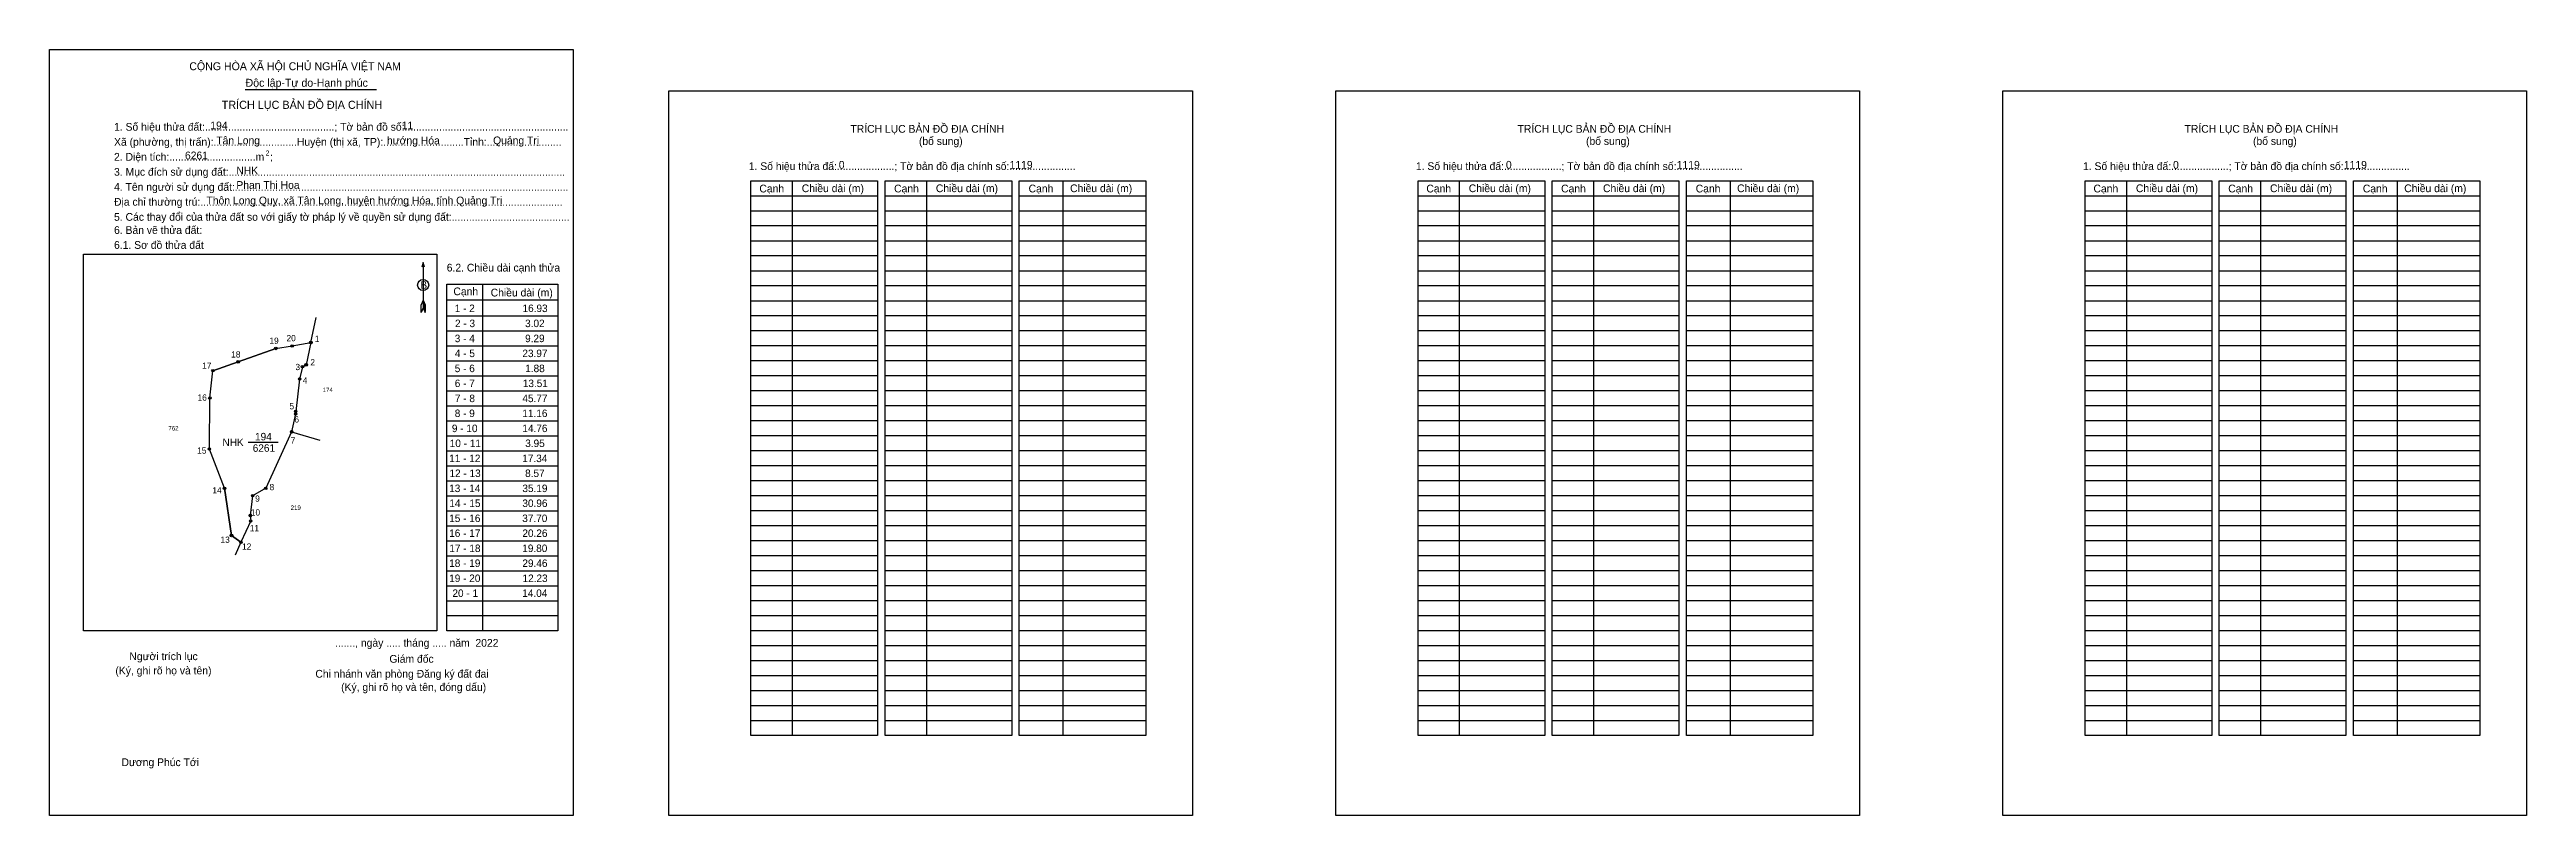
# Model space of a CAD drawing. Extents: x 543400 to 545227, y 1835262 to 1835827.
import ezdxf

# ---------------------------------------------------------------- set-up
doc = ezdxf.new("R2010")
doc.units = 0
for name, color, linetype in [('Level 1', 7, 'Continuous'), ('Level 10', 7, 'Continuous'), ('Level 11', 7, 'Continuous'), ('Level 13', 7, 'Continuous'), ('Level 2', 7, 'Continuous'), ('Level 36', 7, 'Continuous'), ('Level 52', 7, 'Continuous'), ('Level 6', 7, 'Continuous'), ('Level 63', 7, 'Continuous'), ('Level 9', 7, 'Continuous')]:
    doc.layers.add(name, color=color, linetype=linetype)

msp = doc.modelspace()

# ---------------------------------------------------------------- linework, layer by layer
at = {"layer": 'Level 1'}
for p, q in [((543400.2, 1835796.3), (543400.2, 1835796.3)), ((543857, 1835796.3), (543857, 1835796.3)), ((543948, 1835730), (543948, 1835321.1)), ((544047, 1835730), (544047, 1835321.1)), ((544147.7, 1835730), (544147.7, 1835321.1)), ((544440.1, 1835730), (544440.1, 1835321.1)), ((544539, 1835730), (544539, 1835321.1)), ((544639.8, 1835730), (544639.8, 1835321.1)), ((544932.2, 1835730), (544932.2, 1835321.1)), ((545031.1, 1835730), (545031.1, 1835321.1)), ((545131.9, 1835730), (545131.9, 1835321.1)), ((543917.6, 1835719), (544011, 1835719)), ((543917.6, 1835707.9), (544011, 1835707.9)), ((544016.6, 1835719), (544110, 1835719)), ((544016.6, 1835707.9), (544110, 1835707.9)), ((544115.5, 1835719), (544208.9, 1835719)), ((544115.5, 1835707.9), (544208.9, 1835707.9)), ((544409.7, 1835719), (544503.1, 1835719)), ((544409.7, 1835707.9), (544503.1, 1835707.9)), ((544508.6, 1835719), (544602, 1835719)), ((544508.6, 1835707.9), (544602, 1835707.9)), ((544607.6, 1835719), (544701, 1835719)), ((544607.6, 1835707.9), (544701, 1835707.9)), ((544901.8, 1835719), (544995.2, 1835719)), ((544901.8, 1835707.9), (544995.2, 1835707.9)), ((545000.7, 1835719), (545094.1, 1835719)), ((545000.7, 1835707.9), (545094.1, 1835707.9)), ((545099.6, 1835719), (545193, 1835719)), ((545099.6, 1835707.9), (545193, 1835707.9)), ((543917.6, 1835696.9), (544011, 1835696.9)), ((543917.6, 1835685.8), (544011, 1835685.8)), ((544016.6, 1835696.9), (544110, 1835696.9)), ((544016.6, 1835685.8), (544110, 1835685.8)), ((544115.5, 1835696.9), (544208.9, 1835696.9)), ((544115.5, 1835685.8), (544208.9, 1835685.8)), ((544409.7, 1835696.9), (544503.1, 1835696.9)), ((544409.7, 1835685.8), (544503.1, 1835685.8)), ((544508.6, 1835696.9), (544602, 1835696.9)), ((544508.6, 1835685.8), (544602, 1835685.8)), ((544607.6, 1835696.9), (544701, 1835696.9)), ((544607.6, 1835685.8), (544701, 1835685.8)), ((544901.8, 1835696.9), (544995.2, 1835696.9)), ((544901.8, 1835685.8), (544995.2, 1835685.8)), ((545000.7, 1835696.9), (545094.1, 1835696.9)), ((545000.7, 1835685.8), (545094.1, 1835685.8)), ((545099.6, 1835696.9), (545193, 1835696.9)), ((545099.6, 1835685.8), (545193, 1835685.8)), ((543425.3, 1835676), (543425.3, 1835676)), ((543675.8, 1835669.8), (543675.8, 1835636.4)), ((543917.6, 1835674.8), (544011, 1835674.8)), ((544016.6, 1835674.8), (544110, 1835674.8)), ((544115.5, 1835674.8), (544208.9, 1835674.8)), ((544409.7, 1835674.8), (544503.1, 1835674.8)), ((544508.6, 1835674.8), (544602, 1835674.8)), ((544607.6, 1835674.8), (544701, 1835674.8)), ((544901.8, 1835674.8), (544995.2, 1835674.8)), ((545000.7, 1835674.8), (545094.1, 1835674.8)), ((545099.6, 1835674.8), (545193, 1835674.8)), ((543693.2, 1835425), (543693.2, 1835653.8)), ((543719.7, 1835653.8), (543719.7, 1835398.3)), ((543775.1, 1835653.8), (543775.1, 1835425)), ((543917.6, 1835663.7), (544011, 1835663.7)), ((543917.6, 1835652.7), (544011, 1835652.7)), ((544016.6, 1835663.7), (544110, 1835663.7)), ((544016.6, 1835652.7), (544110, 1835652.7)), ((544115.5, 1835663.7), (544208.9, 1835663.7)), ((544115.5, 1835652.7), (544208.9, 1835652.7)), ((544409.7, 1835663.7), (544503.1, 1835663.7)), ((544409.7, 1835652.7), (544503.1, 1835652.7)), ((544508.6, 1835663.7), (544602, 1835663.7)), ((544508.6, 1835652.7), (544602, 1835652.7)), ((544607.6, 1835663.7), (544701, 1835663.7)), ((544607.6, 1835652.7), (544701, 1835652.7)), ((544901.8, 1835663.7), (544995.2, 1835663.7)), ((544901.8, 1835652.7), (544995.2, 1835652.7)), ((545000.7, 1835663.7), (545094.1, 1835663.7)), ((545000.7, 1835652.7), (545094.1, 1835652.7)), ((545099.6, 1835663.7), (545193, 1835663.7)), ((545099.6, 1835652.7), (545193, 1835652.7)), ((543674.3, 1835633), (543674.4, 1835638.5)), ((543675.8, 1835636.4), (543674.3, 1835633)), ((543675.8, 1835641.9), (543674.4, 1835638.5)), ((543675.8, 1835641.9), (543677.2, 1835638.5)), ((543675.8, 1835641.5), (543677.2, 1835638)), ((543675.8, 1835641), (543677.2, 1835637.6)), ((543675.8, 1835640.5), (543677.3, 1835637.1)), ((543675.8, 1835640), (543677.3, 1835636.6)), ((543675.8, 1835639.5), (543677.3, 1835636.1)), ((543675.8, 1835639.1), (543677.3, 1835635.6)), ((543675.8, 1835638.6), (543677.3, 1835635.1)), ((543675.8, 1835638.1), (543677.3, 1835634.6)), ((543675.8, 1835637.6), (543677.3, 1835634.1)), ((543675.8, 1835637.1), (543677.3, 1835633.6)), ((543675.8, 1835636.4), (543677.3, 1835633)), ((543677.3, 1835633), (543677.2, 1835638.5)), ((543693.2, 1835642.2), (543775.1, 1835642.2)), ((543693.2, 1835630.4), (543775.1, 1835630.4)), ((543917.6, 1835641.6), (544011, 1835641.6)), ((543917.6, 1835630.6), (544011, 1835630.6)), ((544016.6, 1835641.6), (544110, 1835641.6)), ((544016.6, 1835630.6), (544110, 1835630.6)), ((544115.5, 1835641.6), (544208.9, 1835641.6)), ((544115.5, 1835630.6), (544208.9, 1835630.6)), ((544409.7, 1835641.6), (544503.1, 1835641.6)), ((544409.7, 1835630.6), (544503.1, 1835630.6)), ((544508.6, 1835641.6), (544602, 1835641.6)), ((544508.6, 1835630.6), (544602, 1835630.6)), ((544607.6, 1835641.6), (544701, 1835641.6)), ((544607.6, 1835630.6), (544701, 1835630.6)), ((544901.8, 1835641.6), (544995.2, 1835641.6)), ((544901.8, 1835630.6), (544995.2, 1835630.6)), ((545000.7, 1835641.6), (545094.1, 1835641.6)), ((545000.7, 1835630.6), (545094.1, 1835630.6)), ((545099.6, 1835641.6), (545193, 1835641.6)), ((545099.6, 1835630.6), (545193, 1835630.6)), ((543693.2, 1835619.3), (543775.1, 1835619.3)), ((543917.6, 1835619.5), (544011, 1835619.5)), ((544016.6, 1835619.5), (544110, 1835619.5)), ((544115.5, 1835619.5), (544208.9, 1835619.5)), ((544409.7, 1835619.5), (544503.1, 1835619.5)), ((544508.6, 1835619.5), (544602, 1835619.5)), ((544607.6, 1835619.5), (544701, 1835619.5)), ((544901.8, 1835619.5), (544995.2, 1835619.5)), ((545000.7, 1835619.5), (545094.1, 1835619.5)), ((545099.6, 1835619.5), (545193, 1835619.5)), ((543693.2, 1835608.3), (543775.1, 1835608.3)), ((543693.2, 1835597.2), (543775.1, 1835597.2)), ((543917.6, 1835608.5), (544011, 1835608.5)), ((543917.6, 1835597.4), (544011, 1835597.4)), ((544016.6, 1835608.5), (544110, 1835608.5)), ((544016.6, 1835597.4), (544110, 1835597.4)), ((544115.5, 1835608.5), (544208.9, 1835608.5)), ((544115.5, 1835597.4), (544208.9, 1835597.4)), ((544409.7, 1835608.5), (544503.1, 1835608.5)), ((544409.7, 1835597.4), (544503.1, 1835597.4)), ((544508.6, 1835608.5), (544602, 1835608.5)), ((544508.6, 1835597.4), (544602, 1835597.4)), ((544607.6, 1835608.5), (544701, 1835608.5)), ((544607.6, 1835597.4), (544701, 1835597.4)), ((544901.8, 1835608.5), (544995.2, 1835608.5)), ((544901.8, 1835597.4), (544995.2, 1835597.4)), ((545000.7, 1835608.5), (545094.1, 1835608.5)), ((545000.7, 1835597.4), (545094.1, 1835597.4)), ((545099.6, 1835608.5), (545193, 1835608.5)), ((545099.6, 1835597.4), (545193, 1835597.4)), ((543693.2, 1835586.2), (543775.1, 1835586.2)), ((543917.6, 1835586.4), (544011, 1835586.4)), ((544016.6, 1835586.4), (544110, 1835586.4)), ((544115.5, 1835586.4), (544208.9, 1835586.4)), ((544409.7, 1835586.4), (544503.1, 1835586.4)), ((544508.6, 1835586.4), (544602, 1835586.4)), ((544607.6, 1835586.4), (544701, 1835586.4)), ((544901.8, 1835586.4), (544995.2, 1835586.4)), ((545000.7, 1835586.4), (545094.1, 1835586.4)), ((545099.6, 1835586.4), (545193, 1835586.4)), ((543693.2, 1835575.1), (543775.1, 1835575.1)), ((543693.2, 1835564.1), (543775.1, 1835564.1)), ((543917.6, 1835575.3), (544011, 1835575.3)), ((543917.6, 1835564.3), (544011, 1835564.3)), ((544016.6, 1835575.3), (544110, 1835575.3)), ((544016.6, 1835564.3), (544110, 1835564.3)), ((544115.5, 1835575.3), (544208.9, 1835575.3)), ((544115.5, 1835564.3), (544208.9, 1835564.3)), ((544409.7, 1835575.3), (544503.1, 1835575.3)), ((544409.7, 1835564.3), (544503.1, 1835564.3)), ((544508.6, 1835575.3), (544602, 1835575.3)), ((544508.6, 1835564.3), (544602, 1835564.3)), ((544607.6, 1835575.3), (544701, 1835575.3)), ((544607.6, 1835564.3), (544701, 1835564.3)), ((544901.8, 1835575.3), (544995.2, 1835575.3)), ((544901.8, 1835564.3), (544995.2, 1835564.3)), ((545000.7, 1835575.3), (545094.1, 1835575.3)), ((545000.7, 1835564.3), (545094.1, 1835564.3)), ((545099.6, 1835575.3), (545193, 1835575.3)), ((545099.6, 1835564.3), (545193, 1835564.3)), ((543693.2, 1835553), (543775.1, 1835553)), ((543693.2, 1835542), (543775.1, 1835542)), ((543917.6, 1835553.2), (544011, 1835553.2)), ((543917.6, 1835542.1), (544011, 1835542.1)), ((544016.6, 1835553.2), (544110, 1835553.2)), ((544016.6, 1835542.1), (544110, 1835542.1)), ((544115.5, 1835553.2), (544208.9, 1835553.2)), ((544115.5, 1835542.1), (544208.9, 1835542.1)), ((544409.7, 1835553.2), (544503.1, 1835553.2)), ((544409.7, 1835542.1), (544503.1, 1835542.1)), ((544508.6, 1835553.2), (544602, 1835553.2)), ((544508.6, 1835542.1), (544602, 1835542.1)), ((544607.6, 1835553.2), (544701, 1835553.2)), ((544607.6, 1835542.1), (544701, 1835542.1)), ((544901.8, 1835553.2), (544995.2, 1835553.2)), ((544901.8, 1835542.1), (544995.2, 1835542.1)), ((545000.7, 1835553.2), (545094.1, 1835553.2)), ((545000.7, 1835542.1), (545094.1, 1835542.1)), ((545099.6, 1835553.2), (545193, 1835553.2)), ((545099.6, 1835542.1), (545193, 1835542.1)), ((543693.2, 1835530.9), (543775.1, 1835530.9)), ((543917.6, 1835531.1), (544011, 1835531.1)), ((544016.6, 1835531.1), (544110, 1835531.1)), ((544115.5, 1835531.1), (544208.9, 1835531.1)), ((544409.7, 1835531.1), (544503.1, 1835531.1)), ((544508.6, 1835531.1), (544602, 1835531.1)), ((544607.6, 1835531.1), (544701, 1835531.1)), ((544901.8, 1835531.1), (544995.2, 1835531.1)), ((545000.7, 1835531.1), (545094.1, 1835531.1)), ((545099.6, 1835531.1), (545193, 1835531.1)), ((543693.2, 1835519.9), (543775.1, 1835519.9)), ((543693.2, 1835508.8), (543775.1, 1835508.8)), ((543917.6, 1835520), (544011, 1835520)), ((543917.6, 1835509), (544011, 1835509)), ((544016.6, 1835520), (544110, 1835520)), ((544016.6, 1835509), (544110, 1835509)), ((544115.5, 1835520), (544208.9, 1835520)), ((544115.5, 1835509), (544208.9, 1835509)), ((544409.7, 1835520), (544503.1, 1835520)), ((544409.7, 1835509), (544503.1, 1835509)), ((544508.6, 1835520), (544602, 1835520)), ((544508.6, 1835509), (544602, 1835509)), ((544607.6, 1835520), (544701, 1835520)), ((544607.6, 1835509), (544701, 1835509)), ((544901.8, 1835520), (544995.2, 1835520)), ((544901.8, 1835509), (544995.2, 1835509)), ((545000.7, 1835520), (545094.1, 1835520)), ((545000.7, 1835509), (545094.1, 1835509)), ((545099.6, 1835520), (545193, 1835520)), ((545099.6, 1835509), (545193, 1835509)), ((543693.2, 1835497.8), (543775.1, 1835497.8)), ((543693.2, 1835486.7), (543775.1, 1835486.7)), ((543917.6, 1835497.9), (544011, 1835497.9)), ((543917.6, 1835486.9), (544011, 1835486.9)), ((544016.6, 1835497.9), (544110, 1835497.9)), ((544016.6, 1835486.9), (544110, 1835486.9)), ((544115.5, 1835497.9), (544208.9, 1835497.9)), ((544115.5, 1835486.9), (544208.9, 1835486.9)), ((544409.7, 1835497.9), (544503.1, 1835497.9)), ((544409.7, 1835486.9), (544503.1, 1835486.9)), ((544508.6, 1835497.9), (544602, 1835497.9)), ((544508.6, 1835486.9), (544602, 1835486.9)), ((544607.6, 1835497.9), (544701, 1835497.9)), ((544607.6, 1835486.9), (544701, 1835486.9)), ((544901.8, 1835497.9), (544995.2, 1835497.9)), ((544901.8, 1835486.9), (544995.2, 1835486.9)), ((545000.7, 1835497.9), (545094.1, 1835497.9)), ((545000.7, 1835486.9), (545094.1, 1835486.9)), ((545099.6, 1835497.9), (545193, 1835497.9)), ((545099.6, 1835486.9), (545193, 1835486.9)), ((543693.2, 1835475.7), (543775.1, 1835475.7)), ((543917.6, 1835475.8), (544011, 1835475.8)), ((544016.6, 1835475.8), (544110, 1835475.8)), ((544115.5, 1835475.8), (544208.9, 1835475.8)), ((544409.7, 1835475.8), (544503.1, 1835475.8)), ((544508.6, 1835475.8), (544602, 1835475.8)), ((544607.6, 1835475.8), (544701, 1835475.8)), ((544901.8, 1835475.8), (544995.2, 1835475.8)), ((545000.7, 1835475.8), (545094.1, 1835475.8)), ((545099.6, 1835475.8), (545193, 1835475.8)), ((543693.2, 1835464.6), (543775.1, 1835464.6)), ((543693.2, 1835453.6), (543775.1, 1835453.6)), ((543917.6, 1835464.8), (544011, 1835464.8)), ((543917.6, 1835453.7), (544011, 1835453.7)), ((544016.6, 1835464.8), (544110, 1835464.8)), ((544016.6, 1835453.7), (544110, 1835453.7)), ((544115.5, 1835464.8), (544208.9, 1835464.8)), ((544115.5, 1835453.7), (544208.9, 1835453.7)), ((544409.7, 1835464.8), (544503.1, 1835464.8)), ((544409.7, 1835453.7), (544503.1, 1835453.7)), ((544508.6, 1835464.8), (544602, 1835464.8)), ((544508.6, 1835453.7), (544602, 1835453.7)), ((544607.6, 1835464.8), (544701, 1835464.8)), ((544607.6, 1835453.7), (544701, 1835453.7)), ((544901.8, 1835464.8), (544995.2, 1835464.8)), ((544901.8, 1835453.7), (544995.2, 1835453.7)), ((545000.7, 1835464.8), (545094.1, 1835464.8)), ((545000.7, 1835453.7), (545094.1, 1835453.7)), ((545099.6, 1835464.8), (545193, 1835464.8)), ((545099.6, 1835453.7), (545193, 1835453.7)), ((543693.2, 1835442.5), (543775.1, 1835442.5)), ((543693.2, 1835431.5), (543775.1, 1835431.5)), ((543917.6, 1835442.7), (544011, 1835442.7)), ((543917.6, 1835431.6), (544011, 1835431.6)), ((544016.6, 1835442.7), (544110, 1835442.7)), ((544016.6, 1835431.6), (544110, 1835431.6)), ((544115.5, 1835442.7), (544208.9, 1835442.7)), ((544115.5, 1835431.6), (544208.9, 1835431.6)), ((544409.7, 1835442.7), (544503.1, 1835442.7)), ((544409.7, 1835431.6), (544503.1, 1835431.6)), ((544508.6, 1835442.7), (544602, 1835442.7)), ((544508.6, 1835431.6), (544602, 1835431.6)), ((544607.6, 1835442.7), (544701, 1835442.7)), ((544607.6, 1835431.6), (544701, 1835431.6)), ((544901.8, 1835442.7), (544995.2, 1835442.7)), ((544901.8, 1835431.6), (544995.2, 1835431.6)), ((545000.7, 1835442.7), (545094.1, 1835442.7)), ((545000.7, 1835431.6), (545094.1, 1835431.6)), ((545099.6, 1835442.7), (545193, 1835442.7)), ((545099.6, 1835431.6), (545193, 1835431.6)), ((543693.2, 1835420.4), (543775.1, 1835420.4)), ((543917.6, 1835420.6), (544011, 1835420.6)), ((544016.6, 1835420.6), (544110, 1835420.6)), ((544115.5, 1835420.6), (544208.9, 1835420.6)), ((544409.7, 1835420.6), (544503.1, 1835420.6)), ((544508.6, 1835420.6), (544602, 1835420.6)), ((544607.6, 1835420.6), (544701, 1835420.6)), ((544901.8, 1835420.6), (544995.2, 1835420.6)), ((545000.7, 1835420.6), (545094.1, 1835420.6)), ((545099.6, 1835420.6), (545193, 1835420.6)), ((543685.8, 1835398.3), (543685.8, 1835398.3)), ((543693.2, 1835409.4), (543775.1, 1835409.4)), ((543917.6, 1835409.5), (544011, 1835409.5)), ((543917.6, 1835398.5), (544011, 1835398.5)), ((544016.6, 1835409.5), (544110, 1835409.5)), ((544016.6, 1835398.5), (544110, 1835398.5)), ((544115.5, 1835409.5), (544208.9, 1835409.5)), ((544115.5, 1835398.5), (544208.9, 1835398.5)), ((544409.7, 1835409.5), (544503.1, 1835409.5)), ((544409.7, 1835398.5), (544503.1, 1835398.5)), ((544508.6, 1835409.5), (544602, 1835409.5)), ((544508.6, 1835398.5), (544602, 1835398.5)), ((544607.6, 1835409.5), (544701, 1835409.5)), ((544607.6, 1835398.5), (544701, 1835398.5)), ((544901.8, 1835409.5), (544995.2, 1835409.5)), ((544901.8, 1835398.5), (544995.2, 1835398.5)), ((545000.7, 1835409.5), (545094.1, 1835409.5)), ((545000.7, 1835398.5), (545094.1, 1835398.5)), ((545099.6, 1835409.5), (545193, 1835409.5)), ((545099.6, 1835398.5), (545193, 1835398.5)), ((543917.6, 1835387.4), (544011, 1835387.4)), ((543917.6, 1835376.4), (544011, 1835376.4)), ((544016.6, 1835387.4), (544110, 1835387.4)), ((544016.6, 1835376.4), (544110, 1835376.4)), ((544115.5, 1835387.4), (544208.9, 1835387.4)), ((544115.5, 1835376.4), (544208.9, 1835376.4)), ((544409.7, 1835387.4), (544503.1, 1835387.4)), ((544409.7, 1835376.4), (544503.1, 1835376.4)), ((544508.6, 1835387.4), (544602, 1835387.4)), ((544508.6, 1835376.4), (544602, 1835376.4)), ((544607.6, 1835387.4), (544701, 1835387.4)), ((544607.6, 1835376.4), (544701, 1835376.4)), ((544901.8, 1835387.4), (544995.2, 1835387.4)), ((544901.8, 1835376.4), (544995.2, 1835376.4)), ((545000.7, 1835387.4), (545094.1, 1835387.4)), ((545000.7, 1835376.4), (545094.1, 1835376.4)), ((545099.6, 1835387.4), (545193, 1835387.4)), ((545099.6, 1835376.4), (545193, 1835376.4)), ((543917.6, 1835365.3), (544011, 1835365.3)), ((544016.6, 1835365.3), (544110, 1835365.3)), ((544115.5, 1835365.3), (544208.9, 1835365.3)), ((544409.7, 1835365.3), (544503.1, 1835365.3)), ((544508.6, 1835365.3), (544602, 1835365.3)), ((544607.6, 1835365.3), (544701, 1835365.3)), ((544901.8, 1835365.3), (544995.2, 1835365.3)), ((545000.7, 1835365.3), (545094.1, 1835365.3)), ((545099.6, 1835365.3), (545193, 1835365.3)), ((543917.6, 1835354.3), (544011, 1835354.3)), ((543917.6, 1835343.2), (544011, 1835343.2)), ((544016.6, 1835354.3), (544110, 1835354.3)), ((544016.6, 1835343.2), (544110, 1835343.2)), ((544115.5, 1835354.3), (544208.9, 1835354.3)), ((544115.5, 1835343.2), (544208.9, 1835343.2)), ((544409.7, 1835354.3), (544503.1, 1835354.3)), ((544409.7, 1835343.2), (544503.1, 1835343.2)), ((544508.6, 1835354.3), (544602, 1835354.3)), ((544508.6, 1835343.2), (544602, 1835343.2)), ((544607.6, 1835354.3), (544701, 1835354.3)), ((544607.6, 1835343.2), (544701, 1835343.2)), ((544901.8, 1835354.3), (544995.2, 1835354.3)), ((544901.8, 1835343.2), (544995.2, 1835343.2)), ((545000.7, 1835354.3), (545094.1, 1835354.3)), ((545000.7, 1835343.2), (545094.1, 1835343.2)), ((545099.6, 1835354.3), (545193, 1835354.3)), ((545099.6, 1835343.2), (545193, 1835343.2)), ((543917.6, 1835332.2), (544011, 1835332.2)), ((544016.6, 1835332.2), (544110, 1835332.2)), ((544115.5, 1835332.2), (544208.9, 1835332.2)), ((544409.7, 1835332.2), (544503.1, 1835332.2)), ((544508.6, 1835332.2), (544602, 1835332.2)), ((544607.6, 1835332.2), (544701, 1835332.2)), ((544901.8, 1835332.2), (544995.2, 1835332.2)), ((545000.7, 1835332.2), (545094.1, 1835332.2)), ((545099.6, 1835332.2), (545193, 1835332.2)), ((543786.4, 1835262.1), (543786.4, 1835262.1)), ((544243.1, 1835262.1), (544243.1, 1835262.1))]:
    msp.add_line(p, q, dxfattribs=at)
for points in [[(543917.6, 1835730), (544011, 1835730), (544011, 1835321.1), (543917.6, 1835321.1)], [(544016.6, 1835730), (544110, 1835730), (544110, 1835321.1), (544016.6, 1835321.1)], [(544115.5, 1835730), (544208.9, 1835730), (544208.9, 1835321.1), (544115.5, 1835321.1)], [(544409.7, 1835730), (544503.1, 1835730), (544503.1, 1835321.1), (544409.7, 1835321.1)], [(544508.6, 1835730), (544602, 1835730), (544602, 1835321.1), (544508.6, 1835321.1)], [(544607.6, 1835730), (544701, 1835730), (544701, 1835321.1), (544607.6, 1835321.1)], [(544901.8, 1835730), (544995.2, 1835730), (544995.2, 1835321.1), (544901.8, 1835321.1)], [(545000.7, 1835730), (545094.1, 1835730), (545094.1, 1835321.1), (545000.7, 1835321.1)], [(545099.6, 1835730), (545193, 1835730), (545193, 1835321.1), (545099.6, 1835321.1)], [(543425.3, 1835676), (543685.8, 1835676), (543685.8, 1835398.3), (543425.3, 1835398.3)], [(543693.2, 1835653.8), (543775.1, 1835653.8), (543775.1, 1835398.3), (543693.2, 1835398.3)]]:
    msp.add_lwpolyline(points, close=True, dxfattribs=at)
msp.add_lwpolyline([(543676.8, 1835666.3), (543675.8, 1835669.8), (543674.9, 1835666.3)], dxfattribs=at)
msp.add_circle((543675.8, 1835653.1), 4.08, dxfattribs=at)
at = {"layer": 'Level 10'}
msp.add_lwpolyline([(543578.8, 1835544.9), (543559.7, 1835503.3), (543550, 1835497.8), (543548.3, 1835483.2), (543548.6, 1835479.2), (543541.4, 1835463.5), (543534.4, 1835468.5), (543529.3, 1835503.3), (543518.1, 1835532.2), (543518.5, 1835569.9), (543520.7, 1835590), (543539.4, 1835596.5), (543567.1, 1835606.4), (543579.2, 1835608.2), (543593, 1835610.8), (543589.5, 1835594.3), (543586.8, 1835592.9), (543584.7, 1835583.8), (543581.8, 1835560), (543581.7, 1835558.1)], close=True, dxfattribs=at)
at = {"layer": 'Level 11'}
for centre in [(543539.4, 1835596.5), (543567.1, 1835606.4), (543579.2, 1835608.2), (543586.8, 1835592.9), (543589.5, 1835594.3), (543593, 1835610.8), (543520.7, 1835590), (543584.7, 1835583.8), (543518.5, 1835569.9), (543581.7, 1835558.1), (543581.8, 1835560), (543578.8, 1835544.9), (543578.8, 1835544.9), (543518.1, 1835532.2), (543529.3, 1835503.3), (543559.7, 1835503.3), (543550, 1835497.8), (543534.4, 1835468.5), (543548.3, 1835483.2), (543548.6, 1835479.2), (543541.4, 1835463.5)]:
    msp.add_circle(centre, 0.921, dxfattribs=at)
at = {"layer": 'Level 13'}
msp.add_line((543544.6, 1835797.3), (543641.3, 1835797.3), dxfattribs=at)
at = {"layer": 'Level 2'}
for points in [[(543400.2, 1835826.7), (543786.4, 1835826.7), (543786.4, 1835262.1), (543400.2, 1835262.1)], [(543857, 1835796.3), (544243.2, 1835796.3), (544243.2, 1835262.1), (543857, 1835262.1)], [(544349, 1835796.3), (544735.2, 1835796.3), (544735.2, 1835262.1), (544349, 1835262.1)], [(544841.1, 1835796.3), (545227.3, 1835796.3), (545227.3, 1835262.1), (544841.1, 1835262.1)]]:
    msp.add_lwpolyline(points, close=True, dxfattribs=at)
at = {"layer": 'Level 36'}
for p, q in [((543593, 1835610.8), (543597, 1835629.2)), ((543539.4, 1835596.5), (543520.7, 1835590)), ((543567.1, 1835606.4), (543539.4, 1835596.5)), ((543586.8, 1835592.9), (543589.5, 1835594.3)), ((543581.7, 1835558.2), (543581.8, 1835560)), ((543529.3, 1835503.3), (543534.4, 1835468.5)), ((543534.4, 1835468.5), (543541.4, 1835463.5)), ((543541.4, 1835463.5), (543537.1, 1835454.1))]:
    msp.add_line(p, q, dxfattribs=at)
at = {"layer": 'Level 63'}
msp.add_line((543578.8, 1835544.9), (543599.6, 1835538.8), dxfattribs=at)
at = {"layer": 'Level 9'}
msp.add_line((543546.7, 1835537.2), (543568.9, 1835537.2), dxfattribs=at)

# ---------------------------------------------------------------- texts
at = {"layer": 'Level 1'}
for s, height, p in [('TRÍCH LỤC BẢN ĐỒ ĐỊA CHÍNH', 5.968, (543527.2, 1835783)), ('Xã (phường, thị trấn):.............................Huyện (thị xã, TP):............................Tỉnh:..........................', 5.7098, (543447.8, 1835755.8)), ('1. Số hiệu thửa đất:.............................................; Tờ bản đồ số:.........................................................', 5.7098, (543447.8, 1835766.9)), ('TRÍCH LỤC BẢN ĐỒ ĐỊA CHÍNH', 5.71, (543991, 1835765.4)), ('(bổ sung)', 5.71, (544041.5, 1835756.4)), ('TRÍCH LỤC BẢN ĐỒ ĐỊA CHÍNH', 5.71, (544483.1, 1835765.4)), ('(bổ sung)', 5.71, (544533.6, 1835756.4)), ('TRÍCH LỤC BẢN ĐỒ ĐỊA CHÍNH', 5.71, (544975.1, 1835765.4)), ('(bổ sung)', 5.71, (545025.6, 1835756.4)), ('3. Mục đích sử dụng đất:.....................................................................................................................', 5.7098, (543447.8, 1835733.7)), ('2. Diện tích:..............................m  ;', 5.71, (543447.8, 1835744.8)), ('2', 3.68, (543559.6, 1835748.6)), ('1. Số hiệu thửa đấ:....................; Tờ bản đồ địa chính số:.......................', 5.71, (543916, 1835737.9)), ('1. Số hiệu thửa đấ:....................; Tờ bản đồ địa chính số:.......................', 5.71, (544408.1, 1835737.9)), ('1. Số hiệu thửa đấ:....................; Tờ bản đồ địa chính số:.......................', 5.71, (544900.2, 1835737.9)), ('4. Tên người sử dụng đất:....................................................................................................................', 5.7098, (543447.8, 1835722.6)), ('Cạnh', 5.71, (543923.8, 1835721.4)), ('Chiều dài (m)', 5.71, (543955.1, 1835721.6)), ('Cạnh', 5.71, (544023.2, 1835721.4)), ('Chiều dài (m)', 5.71, (544054, 1835721.6)), ('Cạnh', 5.71, (544122.4, 1835721.4)), ('Chiều dài (m)', 5.71, (544153, 1835721.6)), ('Cạnh', 5.71, (544415.8, 1835721.4)), ('Chiều dài (m)', 5.71, (544447.1, 1835721.6)), ('Cạnh', 5.71, (544515.2, 1835721.4)), ('Chiều dài (m)', 5.71, (544546.1, 1835721.6)), ('Cạnh', 5.71, (544614.5, 1835721.4)), ('Chiều dài (m)', 5.71, (544645, 1835721.6)), ('Cạnh', 5.71, (544907.9, 1835721.4)), ('Chiều dài (m)', 5.71, (544939.2, 1835721.6)), ('Cạnh', 5.71, (545007.3, 1835721.4)), ('Chiều dài (m)', 5.71, (545038.1, 1835721.6)), ('Cạnh', 5.71, (545106.6, 1835721.4)), ('Chiều dài (m)', 5.71, (545137.1, 1835721.6)), ('Địa chỉ thường trú:..............................................................................................................................', 5.7098, (543447.8, 1835711.6)), ('5. Các thay đổi của thửa đất so với giấy tờ pháp lý về quyền sử dụng đất:.........................................', 5.7098, (543447.8, 1835700.5)), ('6. Bản vẽ thửa đất:', 5.71, (543447.8, 1835690.8)), ('6.1. Sơ đồ thửa đất', 5.71, (543447.8, 1835679.8)), ('6.2. Chiều dài cạnh thửa', 5.71, (543693.2, 1835663.1)), ('B', 5.53, (543673.8, 1835650.4)), ('Cạnh', 5.71, (543698.1, 1835645.6)), ('Chiều dài (m)', 5.71, (543725.6, 1835644.7)), ('174', 3.25, (543601.7, 1835574.2)), ('762', 3.25, (543487.9, 1835545.9)), ('219', 3.25, (543578.1, 1835487.4)), ('Người trích lục', 5.71, (543459.1, 1835376.6)), ('......., ngày ..... tháng ..... năm  2022', 5.71, (543610.8, 1835386.5)), ('Giám đốc', 5.71, (543650.9, 1835374.7)), ('(Ký, ghi rõ họ và tên)', 5.71, (543448.8, 1835366.1)), ('Chi nhánh văn phòng Đăng ký đất đai ', 5.71, (543596.3, 1835363.7)), ('(Ký, ghi rõ họ và tên, đóng dấu)', 5.71, (543615.3, 1835353.9)), ('Dương Phúc Tới', 5.71, (543453.3, 1835298.5))]:
    msp.add_text(s, height=height, dxfattribs=at).set_placement(p)
at = {"layer": 'Level 13'}
for s, height, p in [('CỘNG HÒA XÃ HỘI CHỦ NGHĨA VIỆT NAM', 5.835, (543503.3, 1835811.5)), ('Độc lập-Tự do-Hạnh phúc', 5.835, (543544.8, 1835799.3)), ('NHK', 5.53, (543527.8, 1835534.4)), ('194', 5.53, (543551.8, 1835538.6)), ('6261', 5.53, (543550.1, 1835530.2))]:
    msp.add_text(s, height=height, dxfattribs=at).set_placement(p)
at = {"layer": 'Level 52'}
for s, p in [('1 - 2', (543699.1, 1835633.2)), ('16.93', (543749.1, 1835633.2)), ('3 - 4', (543699.1, 1835611)), ('2 - 3', (543699.3, 1835622.1)), ('3.02', (543751, 1835622.1)), ('9.29', (543751, 1835611)), ('4 - 5', (543699.2, 1835600)), ('5 - 6', (543699.1, 1835588.9)), ('23.97', (543749, 1835600)), ('1.88', (543751.1, 1835588.9)), ('6 - 7', (543699.1, 1835577.9)), ('13.51', (543749.3, 1835577.9)), ('8 - 9', (543699.1, 1835555.8)), ('7 - 8', (543699.2, 1835566.8)), ('45.77', (543749, 1835566.8)), ('11.16', (543749, 1835555.8)), ('10 - 11', (543695.4, 1835533.7)), ('9 - 10', (543697, 1835544.7)), ('14.76', (543749, 1835544.7)), ('3.95', (543751.1, 1835533.7)), ('11 - 12', (543695, 1835522.6)), ('17.34', (543748.9, 1835522.6)), ('13 - 14', (543695, 1835500.5)), ('12 - 13', (543695.2, 1835511.6)), ('35.19', (543749, 1835500.5)), ('8.57', (543751, 1835511.6)), ('14 - 15', (543695.1, 1835489.5)), ('30.96', (543749, 1835489.5)), ('15 - 16', (543695, 1835478.4)), ('16 - 17', (543695, 1835467.4)), ('37.70', (543748.9, 1835478.4)), ('20.26', (543749, 1835467.4)), ('17 - 18', (543695.1, 1835456.3)), ('18 - 19', (543695, 1835445.3)), ('29.46', (543749, 1835445.3)), ('19.80', (543748.9, 1835456.3)), ('19 - 20', (543695, 1835434.2)), ('12.23', (543749.1, 1835434.2)), ('20 - 1', (543697.4, 1835423.2)), ('14.04', (543748.9, 1835423.2))]:
    msp.add_text(s, height=5.53, dxfattribs=at).set_placement(p)
at = {"layer": 'Level 6'}
for s, p in [('194', (543518.8, 1835767.9)), ('Tân Long', (543523.2, 1835756.9)), ('hướng Hóa', (543649.1, 1835756.8)), ('11', (543660, 1835767.9)), ('Quảng Trị', (543727.4, 1835756.9)), ('6261', (543500.1, 1835745.8)), ('NHK', (543538, 1835734.7)), ('0', (543982.4, 1835738.9)), ('1119', (544108.4, 1835738.9)), ('0', (544474.5, 1835738.9)), ('1119', (544600.5, 1835738.9)), ('0', (544966.6, 1835738.9)), ('1119', (545092.6, 1835738.9)), ('Phan Thị Hoa', (543538, 1835724)), ('Thôn Long Quy, xã Tân Long, huyện hướng Hóa, tỉnh Quảng Trị', (543516, 1835712.6))]:
    msp.add_text(s, height=5.71, dxfattribs=at).set_placement(p)
at = {"layer": 'Level 9'}
for s, p in [('19', (543562.4, 1835609.8)), ('20', (543575, 1835611.7)), ('1', (543595.9, 1835611.2)), ('17', (543512.8, 1835591.4)), ('18', (543534.2, 1835599.7)), ('3', (543581.6, 1835590.4)), ('2', (543592.6, 1835593.9)), ('4', (543587, 1835580.5)), ('16', (543509.4, 1835567.9)), ('5', (543577.2, 1835561.5)), ('7', (543578.1, 1835536.3)), ('6', (543580.8, 1835551.8)), ('15', (543509.1, 1835528.8)), ('14', (543520.3, 1835499.5)), ('8', (543562.5, 1835501.9)), ('10', (543548.7, 1835483.2)), ('9', (543551.9, 1835493.4)), ('13', (543526.3, 1835463.1)), ('11', (543547.9, 1835471.6)), ('12', (543542.2, 1835458))]:
    msp.add_text(s, height=4.6, dxfattribs=at).set_placement(p)

doc.saveas('drawing.dxf')
